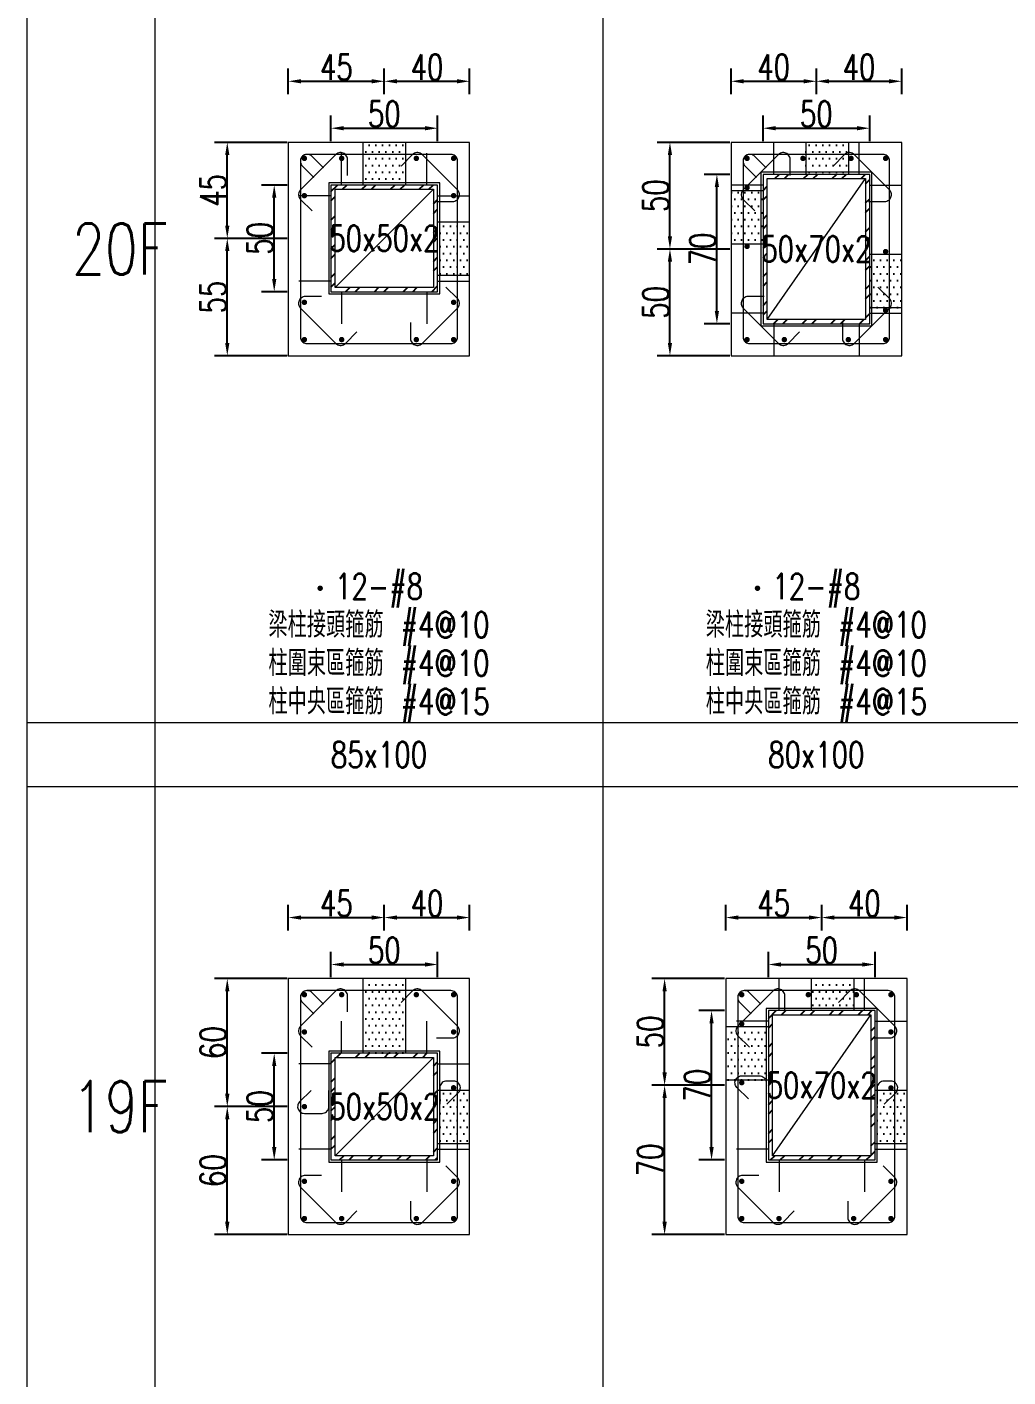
# Model space of a CAD drawing. Header units: millimetres. Extents: x 0 to 3905, y 0 to 8880.
# Drawn here: x 0 to 460, y 7763 to 8396 of the extents above; entities that cross this region are included whole.
import ezdxf
from ezdxf.enums import TextEntityAlignment as Align

# ---------------------------------------------------------------- set-up
doc = ezdxf.new("R2010")
doc.units = ezdxf.units.MM
doc.layers.get('DEFPOINTS').update_dxf_attribs({"color": 3})
for name, color, linetype in [('Hatch線', 6, 'Continuous'), ('TC-鋼粱', 132, 'Continuous'), ('主筋斷面', 2, 'Continuous'), ('文字-主筋根數', 7, 'Continuous'), ('文字-剪力筋 中央區', 7, 'Continuous'), ('文字-剪力筋-BC', 7, 'Continuous'), ('文字-剪力筋-圍束區', 7, 'Continuous'), ('文字-斷面尺寸', 7, 'Continuous'), ('文字-樓群名稱', 7, 'Continuous'), ('文字-輔助字', 7, 'Continuous'), ('柱斷面線', 4, 'Continuous'), ('標註字', 4, 'Continuous'), ('箍筋線', 1, 'Continuous'), ('網格線', 7, 'Continuous'), ('鋼柱', 11, 'Continuous')]:
    doc.layers.add(name, color=color, linetype=linetype)
doc.styles.add('note', font='txt.shx', dxfattribs={"width": 0.75, "height": 12})
doc.styles.add('txt', font='txt.shx', dxfattribs={"height": 0.2, "bigfont": 'chineset.shx'})
doc.dimstyles.new('RCAD_DIM', dxfattribs={"dimtxt": 12, "dimasz": 6, "dimexe": 6, "dimexo": 0.625, "dimtad": 1, "dimdec": 0, "dimdsep": 46, "dimtxsty": 'note', "dimcen": 2.5, "dimclrd": 256, "dimclre": 256, "dimclrt": 256, "dimadec": 0, "dimazin": 0, "dimtfac": 1, "dimtmove": 0, "dimatfit": 3, "dimfxl": 0, "dimtolj": 1, "dimarcsym": 0})

# ---------------------------------------------------------------- blocks, each defined once
blk = doc.blocks.new('*D132')
at = {"layer": 'DEFPOINTS', "color": 0}
for p in [(192.5, 7956.62), (142.5, 7950), (192.5, 7950)]:
    blk.add_point(p, dxfattribs=at)
at = {"layer": '標註字', "lineweight": -2}
for p, q in [((142.5, 7950.62), (142.5, 7962.62)), ((192.5, 7950.62), (192.5, 7962.62)), ((148.5, 7956.62), (186.5, 7956.62))]:
    blk.add_line(p, q, dxfattribs=at)
at = {"layer": '標註字'}
for points in [[(148.5, 7957.62), (148.5, 7955.62), (142.5, 7956.62)], [(186.5, 7955.62), (186.5, 7957.62), (192.5, 7956.62)]]:
    blk.add_solid(points, dxfattribs=at)
at = {"layer": '標註字', "insert": (167.5, 7963.25), "char_height": 12, "attachment_point": 5, "style": 'note'}
blk.add_mtext('\\A1;50', dxfattribs=at)
blk = doc.blocks.new('*D133')
at = {"layer": 'DEFPOINTS', "color": 0}
for p in [(115.88, 7915), (122.5, 7915), (122.5, 7865)]:
    blk.add_point(p, dxfattribs=at)
at = {"layer": '標註字', "lineweight": -2}
for p, q in [((121.88, 7915), (109.88, 7915)), ((115.88, 7871), (115.88, 7909)), ((121.88, 7865), (109.88, 7865))]:
    blk.add_line(p, q, dxfattribs=at)
at = {"layer": '標註字'}
for points in [[(116.88, 7909), (114.88, 7909), (115.88, 7915)], [(114.88, 7871), (116.88, 7871), (115.88, 7865)]]:
    blk.add_solid(points, dxfattribs=at)
at = {"layer": '標註字', "insert": (109.25, 7890), "char_height": 12, "attachment_point": 5, "rotation": 90, "style": 'note'}
blk.add_mtext('\\A1;50', dxfattribs=at)
blk = doc.blocks.new('*D134')
at = {"layer": 'DEFPOINTS', "color": 0}
for p in [(167.5, 7978.62), (122.5, 7972), (167.5, 7972)]:
    blk.add_point(p, dxfattribs=at)
at = {"layer": '標註字', "lineweight": -2}
for p, q in [((122.5, 7972.62), (122.5, 7984.62)), ((167.5, 7972.62), (167.5, 7984.62)), ((128.5, 7978.62), (161.5, 7978.62))]:
    blk.add_line(p, q, dxfattribs=at)
at = {"layer": '標註字'}
for points in [[(128.5, 7979.62), (128.5, 7977.62), (122.5, 7978.62)], [(161.5, 7977.62), (161.5, 7979.62), (167.5, 7978.62)]]:
    blk.add_solid(points, dxfattribs=at)
at = {"layer": '標註字', "insert": (145, 7985.25), "char_height": 12, "attachment_point": 5, "style": 'note'}
blk.add_mtext('\\A1;45', dxfattribs=at)
blk = doc.blocks.new('*D135')
at = {"layer": 'DEFPOINTS', "color": 0}
for p in [(207.5, 7978.62), (167.5, 7972), (207.5, 7972)]:
    blk.add_point(p, dxfattribs=at)
at = {"layer": '標註字', "lineweight": -2}
for p, q in [((167.5, 7972.62), (167.5, 7984.62)), ((207.5, 7972.62), (207.5, 7984.62)), ((173.5, 7978.62), (201.5, 7978.62))]:
    blk.add_line(p, q, dxfattribs=at)
at = {"layer": '標註字'}
for points in [[(173.5, 7979.62), (173.5, 7977.62), (167.5, 7978.62)], [(201.5, 7977.62), (201.5, 7979.62), (207.5, 7978.62)]]:
    blk.add_solid(points, dxfattribs=at)
at = {"layer": '標註字', "insert": (187.5, 7985.25), "char_height": 12, "attachment_point": 5, "style": 'note'}
blk.add_mtext('\\A1;40', dxfattribs=at)
blk = doc.blocks.new('*D136')
at = {"layer": 'DEFPOINTS', "color": 0}
for p in [(93.88, 7890), (122.5, 7890), (122.5, 7830)]:
    blk.add_point(p, dxfattribs=at)
at = {"layer": '標註字', "lineweight": -2}
for p, q in [((121.88, 7890), (87.88, 7890)), ((93.88, 7836), (93.88, 7884)), ((121.88, 7830), (87.88, 7830))]:
    blk.add_line(p, q, dxfattribs=at)
at = {"layer": '標註字'}
for points in [[(94.88, 7884), (92.88, 7884), (93.88, 7890)], [(92.88, 7836), (94.88, 7836), (93.88, 7830)]]:
    blk.add_solid(points, dxfattribs=at)
at = {"layer": '標註字', "insert": (87.25, 7860), "char_height": 12, "attachment_point": 5, "rotation": 90, "style": 'note'}
blk.add_mtext('\\A1;60', dxfattribs=at)
blk = doc.blocks.new('*D137')
at = {"layer": 'DEFPOINTS', "color": 0}
for p in [(93.88, 7950), (122.5, 7950), (122.5, 7890)]:
    blk.add_point(p, dxfattribs=at)
at = {"layer": '標註字', "lineweight": -2}
for p, q in [((121.88, 7950), (87.88, 7950)), ((93.88, 7896), (93.88, 7944)), ((121.88, 7890), (87.88, 7890))]:
    blk.add_line(p, q, dxfattribs=at)
at = {"layer": '標註字'}
for points in [[(94.88, 7944), (92.88, 7944), (93.88, 7950)], [(92.88, 7896), (94.88, 7896), (93.88, 7890)]]:
    blk.add_solid(points, dxfattribs=at)
at = {"layer": '標註字', "insert": (87.25, 7920), "char_height": 12, "attachment_point": 5, "rotation": 90, "style": 'note'}
blk.add_mtext('\\A1;60', dxfattribs=at)
blk = doc.blocks.new('Circle_Filled')
at = {"const_width": 0.5}
blk.add_lwpolyline([(-0.25, 0, 1), (0.25, 0, 1)], format="xyb", close=True, dxfattribs=at)
blk = doc.blocks.new('*D138')
at = {"layer": 'DEFPOINTS', "color": 0}
for p in [(192.5, 8348.625), (142.5, 8342), (192.5, 8342)]:
    blk.add_point(p, dxfattribs=at)
at = {"layer": '標註字', "lineweight": -2}
for p, q in [((142.5, 8342.625), (142.5, 8354.625)), ((192.5, 8342.625), (192.5, 8354.625)), ((148.5, 8348.625), (186.5, 8348.625))]:
    blk.add_line(p, q, dxfattribs=at)
at = {"layer": '標註字'}
for points in [[(148.5, 8349.625), (148.5, 8347.625), (142.5, 8348.625)], [(186.5, 8347.625), (186.5, 8349.625), (192.5, 8348.625)]]:
    blk.add_solid(points, dxfattribs=at)
at = {"layer": '標註字', "insert": (167.5, 8355.25), "char_height": 12, "attachment_point": 5, "style": 'note'}
blk.add_mtext('\\A1;50', dxfattribs=at)
blk = doc.blocks.new('*D139')
at = {"layer": 'DEFPOINTS', "color": 0}
for p in [(115.88, 8322), (122.5, 8322), (122.5, 8272)]:
    blk.add_point(p, dxfattribs=at)
at = {"layer": '標註字', "lineweight": -2}
for p, q in [((121.88, 8322), (109.88, 8322)), ((115.88, 8278), (115.88, 8316)), ((121.88, 8272), (109.88, 8272))]:
    blk.add_line(p, q, dxfattribs=at)
at = {"layer": '標註字'}
for points in [[(116.88, 8316), (114.88, 8316), (115.88, 8322)], [(114.88, 8278), (116.88, 8278), (115.88, 8272)]]:
    blk.add_solid(points, dxfattribs=at)
at = {"layer": '標註字', "insert": (109.25, 8297), "char_height": 12, "attachment_point": 5, "rotation": 90, "style": 'note'}
blk.add_mtext('\\A1;50', dxfattribs=at)
blk = doc.blocks.new('*D140')
at = {"layer": 'DEFPOINTS', "color": 0}
for p in [(167.5, 8370.62), (122.5, 8364), (167.5, 8364)]:
    blk.add_point(p, dxfattribs=at)
at = {"layer": '標註字', "lineweight": -2}
for p, q in [((122.5, 8364.62), (122.5, 8376.62)), ((167.5, 8364.62), (167.5, 8376.62)), ((128.5, 8370.62), (161.5, 8370.62))]:
    blk.add_line(p, q, dxfattribs=at)
at = {"layer": '標註字'}
for points in [[(128.5, 8371.62), (128.5, 8369.62), (122.5, 8370.62)], [(161.5, 8369.62), (161.5, 8371.62), (167.5, 8370.62)]]:
    blk.add_solid(points, dxfattribs=at)
at = {"layer": '標註字', "insert": (145, 8377.25), "char_height": 12, "attachment_point": 5, "style": 'note'}
blk.add_mtext('\\A1;45', dxfattribs=at)
blk = doc.blocks.new('*D141')
at = {"layer": 'DEFPOINTS', "color": 0}
for p in [(207.5, 8370.62), (167.5, 8364), (207.5, 8364)]:
    blk.add_point(p, dxfattribs=at)
at = {"layer": '標註字', "lineweight": -2}
for p, q in [((167.5, 8364.62), (167.5, 8376.62)), ((207.5, 8364.62), (207.5, 8376.62)), ((173.5, 8370.62), (201.5, 8370.62))]:
    blk.add_line(p, q, dxfattribs=at)
at = {"layer": '標註字'}
for points in [[(173.5, 8371.62), (173.5, 8369.62), (167.5, 8370.62)], [(201.5, 8369.62), (201.5, 8371.62), (207.5, 8370.62)]]:
    blk.add_solid(points, dxfattribs=at)
at = {"layer": '標註字', "insert": (187.5, 8377.25), "char_height": 12, "attachment_point": 5, "style": 'note'}
blk.add_mtext('\\A1;40', dxfattribs=at)
blk = doc.blocks.new('*D142')
at = {"layer": 'DEFPOINTS', "color": 0}
for p in [(93.88, 8297), (122.5, 8297), (122.5, 8242)]:
    blk.add_point(p, dxfattribs=at)
at = {"layer": '標註字', "lineweight": -2}
for p, q in [((121.88, 8297), (87.88, 8297)), ((93.88, 8248), (93.88, 8291)), ((121.88, 8242), (87.88, 8242))]:
    blk.add_line(p, q, dxfattribs=at)
at = {"layer": '標註字'}
for points in [[(94.88, 8291), (92.88, 8291), (93.88, 8297)], [(92.88, 8248), (94.88, 8248), (93.88, 8242)]]:
    blk.add_solid(points, dxfattribs=at)
at = {"layer": '標註字', "insert": (87.25, 8269.5), "char_height": 12, "attachment_point": 5, "rotation": 90, "style": 'note'}
blk.add_mtext('\\A1;55', dxfattribs=at)
blk = doc.blocks.new('*D143')
at = {"layer": 'DEFPOINTS', "color": 0}
for p in [(93.88, 8342), (122.5, 8342), (122.5, 8297)]:
    blk.add_point(p, dxfattribs=at)
at = {"layer": '標註字', "lineweight": -2}
for p, q in [((121.88, 8342), (87.88, 8342)), ((93.88, 8303), (93.88, 8336)), ((121.88, 8297), (87.88, 8297))]:
    blk.add_line(p, q, dxfattribs=at)
at = {"layer": '標註字'}
for points in [[(94.88, 8336), (92.88, 8336), (93.88, 8342)], [(92.88, 8303), (94.88, 8303), (93.88, 8297)]]:
    blk.add_solid(points, dxfattribs=at)
at = {"layer": '標註字', "insert": (87.25, 8319.5), "char_height": 12, "attachment_point": 5, "rotation": 90, "style": 'note'}
blk.add_mtext('\\A1;45', dxfattribs=at)
blk = doc.blocks.new('*D264')
at = {"layer": 'DEFPOINTS', "color": 0}
for p in [(397.5, 7956.62), (347.5, 7950), (397.5, 7950)]:
    blk.add_point(p, dxfattribs=at)
at = {"layer": '標註字', "lineweight": -2}
for p, q in [((347.5, 7950.62), (347.5, 7962.62)), ((397.5, 7950.62), (397.5, 7962.62)), ((353.5, 7956.62), (391.5, 7956.62))]:
    blk.add_line(p, q, dxfattribs=at)
at = {"layer": '標註字'}
for points in [[(353.5, 7957.62), (353.5, 7955.62), (347.5, 7956.62)], [(391.5, 7955.62), (391.5, 7957.62), (397.5, 7956.62)]]:
    blk.add_solid(points, dxfattribs=at)
at = {"layer": '標註字', "insert": (372.5, 7963.25), "char_height": 12, "attachment_point": 5, "style": 'note'}
blk.add_mtext('\\A1;50', dxfattribs=at)
blk = doc.blocks.new('*D265')
at = {"layer": 'DEFPOINTS', "color": 0}
for p in [(320.88, 7935), (327.5, 7935), (327.5, 7865)]:
    blk.add_point(p, dxfattribs=at)
at = {"layer": '標註字', "lineweight": -2}
for p, q in [((326.88, 7935), (314.88, 7935)), ((320.88, 7871), (320.88, 7929)), ((326.88, 7865), (314.88, 7865))]:
    blk.add_line(p, q, dxfattribs=at)
at = {"layer": '標註字'}
for points in [[(321.88, 7929), (319.88, 7929), (320.88, 7935)], [(319.88, 7871), (321.88, 7871), (320.88, 7865)]]:
    blk.add_solid(points, dxfattribs=at)
at = {"layer": '標註字', "insert": (314.25, 7900), "char_height": 12, "attachment_point": 5, "rotation": 90, "style": 'note'}
blk.add_mtext('\\A1;70', dxfattribs=at)
blk = doc.blocks.new('*D266')
at = {"layer": 'DEFPOINTS', "color": 0}
for p in [(372.5, 7978.62), (327.5, 7972), (372.5, 7972)]:
    blk.add_point(p, dxfattribs=at)
at = {"layer": '標註字', "lineweight": -2}
for p, q in [((327.5, 7972.62), (327.5, 7984.62)), ((372.5, 7972.62), (372.5, 7984.62)), ((333.5, 7978.62), (366.5, 7978.62))]:
    blk.add_line(p, q, dxfattribs=at)
at = {"layer": '標註字'}
for points in [[(333.5, 7979.62), (333.5, 7977.62), (327.5, 7978.62)], [(366.5, 7977.62), (366.5, 7979.62), (372.5, 7978.62)]]:
    blk.add_solid(points, dxfattribs=at)
at = {"layer": '標註字', "insert": (350, 7985.25), "char_height": 12, "attachment_point": 5, "style": 'note'}
blk.add_mtext('\\A1;45', dxfattribs=at)
blk = doc.blocks.new('*D267')
at = {"layer": 'DEFPOINTS', "color": 0}
for p in [(412.5, 7978.62), (372.5, 7972), (412.5, 7972)]:
    blk.add_point(p, dxfattribs=at)
at = {"layer": '標註字', "lineweight": -2}
for p, q in [((372.5, 7972.62), (372.5, 7984.62)), ((412.5, 7972.62), (412.5, 7984.62)), ((378.5, 7978.62), (406.5, 7978.62))]:
    blk.add_line(p, q, dxfattribs=at)
at = {"layer": '標註字'}
for points in [[(378.5, 7979.62), (378.5, 7977.62), (372.5, 7978.62)], [(406.5, 7977.62), (406.5, 7979.62), (412.5, 7978.62)]]:
    blk.add_solid(points, dxfattribs=at)
at = {"layer": '標註字', "insert": (392.5, 7985.25), "char_height": 12, "attachment_point": 5, "style": 'note'}
blk.add_mtext('\\A1;40', dxfattribs=at)
blk = doc.blocks.new('*D268')
at = {"layer": 'DEFPOINTS', "color": 0}
for p in [(298.88, 7900), (327.5, 7900), (327.5, 7830)]:
    blk.add_point(p, dxfattribs=at)
at = {"layer": '標註字', "lineweight": -2}
for p, q in [((326.88, 7900), (292.88, 7900)), ((298.88, 7836), (298.88, 7894)), ((326.88, 7830), (292.88, 7830))]:
    blk.add_line(p, q, dxfattribs=at)
at = {"layer": '標註字'}
for points in [[(299.88, 7894), (297.88, 7894), (298.88, 7900)], [(297.88, 7836), (299.88, 7836), (298.88, 7830)]]:
    blk.add_solid(points, dxfattribs=at)
at = {"layer": '標註字', "insert": (292.25, 7865), "char_height": 12, "attachment_point": 5, "rotation": 90, "style": 'note'}
blk.add_mtext('\\A1;70', dxfattribs=at)
blk = doc.blocks.new('*D269')
at = {"layer": 'DEFPOINTS', "color": 0}
for p in [(298.88, 7950), (327.5, 7950), (327.5, 7900)]:
    blk.add_point(p, dxfattribs=at)
at = {"layer": '標註字', "lineweight": -2}
for p, q in [((326.88, 7950), (292.88, 7950)), ((298.88, 7906), (298.88, 7944)), ((326.88, 7900), (292.88, 7900))]:
    blk.add_line(p, q, dxfattribs=at)
at = {"layer": '標註字'}
for points in [[(299.88, 7944), (297.88, 7944), (298.88, 7950)], [(297.88, 7906), (299.88, 7906), (298.88, 7900)]]:
    blk.add_solid(points, dxfattribs=at)
at = {"layer": '標註字', "insert": (292.25, 7925), "char_height": 12, "attachment_point": 5, "rotation": 90, "style": 'note'}
blk.add_mtext('\\A1;50', dxfattribs=at)
blk = doc.blocks.new('*D270')
at = {"layer": 'DEFPOINTS', "color": 0}
for p in [(395, 8348.62), (345, 8342), (395, 8342)]:
    blk.add_point(p, dxfattribs=at)
at = {"layer": '標註字', "lineweight": -2}
for p, q in [((345, 8342.62), (345, 8354.62)), ((395, 8342.62), (395, 8354.62)), ((351, 8348.62), (389, 8348.62))]:
    blk.add_line(p, q, dxfattribs=at)
at = {"layer": '標註字'}
for points in [[(351, 8349.62), (351, 8347.62), (345, 8348.62)], [(389, 8347.62), (389, 8349.62), (395, 8348.62)]]:
    blk.add_solid(points, dxfattribs=at)
at = {"layer": '標註字', "insert": (370, 8355.25), "char_height": 12, "attachment_point": 5, "style": 'note'}
blk.add_mtext('\\A1;50', dxfattribs=at)
blk = doc.blocks.new('*D271')
at = {"layer": 'DEFPOINTS', "color": 0}
for p in [(323.38, 8327), (330, 8327), (330, 8257)]:
    blk.add_point(p, dxfattribs=at)
at = {"layer": '標註字', "lineweight": -2}
for p, q in [((329.38, 8327), (317.38, 8327)), ((323.38, 8263), (323.38, 8321)), ((329.38, 8257), (317.38, 8257))]:
    blk.add_line(p, q, dxfattribs=at)
at = {"layer": '標註字'}
for points in [[(324.38, 8321), (322.38, 8321), (323.38, 8327)], [(322.38, 8263), (324.38, 8263), (323.38, 8257)]]:
    blk.add_solid(points, dxfattribs=at)
at = {"layer": '標註字', "insert": (316.75, 8292), "char_height": 12, "attachment_point": 5, "rotation": 90, "style": 'note'}
blk.add_mtext('\\A1;70', dxfattribs=at)
blk = doc.blocks.new('*D272')
at = {"layer": 'DEFPOINTS', "color": 0}
for p in [(370, 8370.62), (330, 8364), (370, 8364)]:
    blk.add_point(p, dxfattribs=at)
at = {"layer": '標註字', "lineweight": -2}
for p, q in [((330, 8364.62), (330, 8376.62)), ((370, 8364.62), (370, 8376.62)), ((336, 8370.62), (364, 8370.62))]:
    blk.add_line(p, q, dxfattribs=at)
at = {"layer": '標註字'}
for points in [[(336, 8371.62), (336, 8369.62), (330, 8370.62)], [(364, 8369.62), (364, 8371.62), (370, 8370.62)]]:
    blk.add_solid(points, dxfattribs=at)
at = {"layer": '標註字', "insert": (350, 8377.25), "char_height": 12, "attachment_point": 5, "style": 'note'}
blk.add_mtext('\\A1;40', dxfattribs=at)
blk = doc.blocks.new('*D273')
at = {"layer": 'DEFPOINTS', "color": 0}
for p in [(410, 8370.62), (370, 8364), (410, 8364)]:
    blk.add_point(p, dxfattribs=at)
at = {"layer": '標註字', "lineweight": -2}
for p, q in [((370, 8364.62), (370, 8376.62)), ((410, 8364.62), (410, 8376.62)), ((376, 8370.62), (404, 8370.62))]:
    blk.add_line(p, q, dxfattribs=at)
at = {"layer": '標註字'}
for points in [[(376, 8371.62), (376, 8369.62), (370, 8370.62)], [(404, 8369.62), (404, 8371.62), (410, 8370.62)]]:
    blk.add_solid(points, dxfattribs=at)
at = {"layer": '標註字', "insert": (390, 8377.25), "char_height": 12, "attachment_point": 5, "style": 'note'}
blk.add_mtext('\\A1;40', dxfattribs=at)
blk = doc.blocks.new('*D274')
at = {"layer": 'DEFPOINTS', "color": 0}
for p in [(301.38, 8292), (330, 8292), (330, 8242)]:
    blk.add_point(p, dxfattribs=at)
at = {"layer": '標註字', "lineweight": -2}
for p, q in [((329.38, 8292), (295.38, 8292)), ((301.38, 8248), (301.38, 8286)), ((329.38, 8242), (295.38, 8242))]:
    blk.add_line(p, q, dxfattribs=at)
at = {"layer": '標註字'}
for points in [[(302.38, 8286), (300.38, 8286), (301.38, 8292)], [(300.38, 8248), (302.38, 8248), (301.38, 8242)]]:
    blk.add_solid(points, dxfattribs=at)
at = {"layer": '標註字', "insert": (294.75, 8267), "char_height": 12, "attachment_point": 5, "rotation": 90, "style": 'note'}
blk.add_mtext('\\A1;50', dxfattribs=at)
blk = doc.blocks.new('*D275')
at = {"layer": 'DEFPOINTS', "color": 0}
for p in [(301.38, 8342), (330, 8342), (330, 8292)]:
    blk.add_point(p, dxfattribs=at)
at = {"layer": '標註字', "lineweight": -2}
for p, q in [((329.38, 8342), (295.38, 8342)), ((301.38, 8298), (301.38, 8336)), ((329.38, 8292), (295.38, 8292))]:
    blk.add_line(p, q, dxfattribs=at)
at = {"layer": '標註字'}
for points in [[(302.38, 8336), (300.38, 8336), (301.38, 8342)], [(300.38, 8298), (302.38, 8298), (301.38, 8292)]]:
    blk.add_solid(points, dxfattribs=at)
at = {"layer": '標註字', "insert": (294.75, 8317), "char_height": 12, "attachment_point": 5, "rotation": 90, "style": 'note'}
blk.add_mtext('\\A1;50', dxfattribs=at)

msp = doc.modelspace()

# ---------------------------------------------------------------- hatches: boundary and pattern name
at = {"layer": 'Hatch線'}
h = msp.add_hatch(dxfattribs=at)
h.set_pattern_fill('ANSI32', color=256, style=0)
h.paths.add_polyline_path([(142.5, 8272), (192.5, 8272), (192.5, 8322), (142.5, 8322)], flags=17)
h.paths.add_polyline_path([(144.5, 8274), (144.5, 8320), (190.5, 8320), (190.5, 8274)])
h = msp.add_hatch(dxfattribs=at)
h.set_pattern_fill('ANSI32', color=256, style=0)
h.paths.add_polyline_path([(345, 8257), (395, 8257), (395, 8327), (345, 8327)], flags=17)
h.paths.add_polyline_path([(347, 8259), (347, 8325), (393, 8325), (393, 8259)])
h = msp.add_hatch(dxfattribs=at)
h.set_pattern_fill('ANSI32', color=256, style=0)
h.paths.add_polyline_path([(347.5, 7865), (397.5, 7865), (397.5, 7935), (347.5, 7935)], flags=17)
h.paths.add_polyline_path([(349.5, 7867), (349.5, 7933), (395.5, 7933), (395.5, 7867)])
h = msp.add_hatch(dxfattribs=at)
h.set_pattern_fill('ANSI32', color=256, style=0)
h.paths.add_polyline_path([(142.5, 7865), (192.5, 7865), (192.5, 7915), (142.5, 7915)], flags=17)
h.paths.add_polyline_path([(144.5, 7867), (144.5, 7913), (190.5, 7913), (190.5, 7867)])
at = {"layer": 'TC-鋼粱'}
h = msp.add_hatch(dxfattribs=at)
h.set_pattern_fill('DOTS', color=256, scale=2, style=0)
h.paths.add_polyline_path([(177.5, 8342), (157.5, 8342), (157.5, 8322), (177.5, 8322)], flags=17)
h = msp.add_hatch(dxfattribs=at)
h.set_pattern_fill('DOTS', color=256, scale=2, style=0)
h.paths.add_polyline_path([(385, 8342), (365, 8342), (365, 8327), (385, 8327)], flags=17)
h = msp.add_hatch(dxfattribs=at)
h.set_pattern_fill('DOTS', color=256, scale=2, style=0)
h.paths.add_polyline_path([(330, 8319.5), (330, 8294.5), (345, 8294.5), (345, 8319.5)], flags=17)
h = msp.add_hatch(dxfattribs=at)
h.set_pattern_fill('DOTS', color=256, scale=2, style=0)
h.paths.add_polyline_path([(207.5, 8279.56), (207.5, 8304.56), (192.5, 8304.56), (192.5, 8279.56)], flags=17)
h = msp.add_hatch(dxfattribs=at)
h.set_pattern_fill('DOTS', color=256, scale=2, style=0)
h.paths.add_polyline_path([(410, 8264.5), (410, 8289.5), (395, 8289.5), (395, 8264.5)], flags=17)
h = msp.add_hatch(dxfattribs=at)
h.set_pattern_fill('DOTS', color=256, scale=2, style=0)
h.paths.add_polyline_path([(177.5, 7950), (157.5, 7950), (157.5, 7915), (177.5, 7915)], flags=17)
h = msp.add_hatch(dxfattribs=at)
h.set_pattern_fill('DOTS', color=256, scale=2, style=0)
h.paths.add_polyline_path([(387.5, 7950), (367.5, 7950), (367.5, 7935), (387.5, 7935)], flags=17)
h = msp.add_hatch(dxfattribs=at)
h.set_pattern_fill('DOTS', color=256, scale=2, style=0)
h.paths.add_polyline_path([(327.5, 7927.5), (327.5, 7902.5), (347.5, 7902.5), (347.5, 7927.5)], flags=17)
h = msp.add_hatch(dxfattribs=at)
h.set_pattern_fill('DOTS', color=256, scale=2, style=0)
h.paths.add_polyline_path([(207.5, 7872.56), (207.5, 7897.56), (192.5, 7897.56), (192.5, 7872.56)], flags=17)
h = msp.add_hatch(dxfattribs=at)
h.set_pattern_fill('DOTS', color=256, scale=2, style=0)
h.paths.add_polyline_path([(412.5, 7872.5), (412.5, 7897.5), (397.5, 7897.5), (397.5, 7872.5)], flags=17)

# ---------------------------------------------------------------- linework, layer by layer
at = {"layer": 'DEFPOINTS', "lineweight": 5}
for points in [[(350, 8327), (350, 8342)], [(390, 8327), (390, 8342)], [(147.5, 8322), (147.5, 8337)], [(187.5, 8322), (187.5, 8337)], [(345, 8256), (396, 8256), (396, 8328), (344, 8328), (344, 8256), (345, 8256)], [(142.5, 8271), (193.5, 8271), (193.5, 8323), (141.5, 8323), (141.5, 8271), (142.5, 8271)], [(345, 8322), (330, 8322)], [(347, 8259), (393, 8325)], [(395, 8322), (410, 8322)], [(142.5, 8317), (127.5, 8317)], [(144.5, 8274), (190.5, 8320)], [(192.5, 8317), (207.5, 8317)], [(142.5, 8277), (127.5, 8277)], [(192.5, 8277), (207.5, 8277)], [(147.5, 8272), (147.5, 8257)], [(187.5, 8272), (187.5, 8257)], [(345, 8262), (330, 8262)], [(395, 8262), (410, 8262)], [(350, 8257), (350, 8242)], [(390, 8257), (390, 8242)], [(352.5, 7935), (352.5, 7950)], [(392.5, 7935), (392.5, 7950)], [(347.5, 7864), (398.5, 7864), (398.5, 7936), (346.5, 7936), (346.5, 7864), (347.5, 7864)], [(147.5, 7915), (147.5, 7930)], [(187.5, 7915), (187.5, 7930)], [(347.5, 7930), (332.5, 7930)], [(349.5, 7867), (395.5, 7933)], [(397.5, 7930), (412.5, 7930)], [(142.5, 7910), (127.5, 7910)], [(142.5, 7864), (193.5, 7864), (193.5, 7916), (141.5, 7916), (141.5, 7864), (142.5, 7864)], [(144.5, 7867), (190.5, 7913)], [(192.5, 7910), (207.5, 7910)], [(142.5, 7870), (127.5, 7870)], [(192.5, 7870), (207.5, 7870)], [(347.5, 7870), (332.5, 7870)], [(397.5, 7870), (412.5, 7870)], [(147.5, 7865), (147.5, 7850)], [(187.5, 7865), (187.5, 7850)], [(352.5, 7865), (352.5, 7850)], [(392.5, 7865), (392.5, 7850)]]:
    msp.add_lwpolyline(points, dxfattribs=at)
at = {"layer": 'TC-鋼粱', "lineweight": 5}
for points in [[(157.5, 8342), (157.5, 8322)], [(177.5, 8342), (177.5, 8322)], [(365, 8342), (365, 8327)], [(385, 8342), (385, 8327)], [(330, 8319.5), (345, 8319.5)], [(207.5, 8304.56), (192.5, 8304.56)], [(330, 8294.5), (345, 8294.5)], [(410, 8289.5), (395, 8289.5)], [(207.5, 8279.56), (192.5, 8279.56)], [(410, 8264.5), (395, 8264.5)], [(157.5, 7950), (157.5, 7915)], [(177.5, 7950), (177.5, 7915)], [(367.5, 7950), (367.5, 7935)], [(387.5, 7950), (387.5, 7935)], [(327.5, 7927.5), (347.5, 7927.5)], [(207.5, 7897.56), (192.5, 7897.56)], [(327.5, 7902.5), (347.5, 7902.5)], [(412.5, 7897.5), (397.5, 7897.5)], [(207.5, 7872.56), (192.5, 7872.56)], [(412.5, 7872.5), (397.5, 7872.5)]]:
    msp.add_lwpolyline(points, dxfattribs=at)
at = {"layer": '柱斷面線', "lineweight": 5}
for points in [[(122.5, 8242), (207.5, 8242), (207.5, 8342), (122.5, 8342), (122.5, 8242)], [(330, 8242), (410, 8242), (410, 8342), (330, 8342), (330, 8242)], [(122.5, 7830), (207.5, 7830), (207.5, 7950), (122.5, 7950), (122.5, 7830)], [(327.5, 7830), (412.5, 7830), (412.5, 7950), (327.5, 7950), (327.5, 7830)]]:
    msp.add_lwpolyline(points, dxfattribs=at)
at = {"layer": '箍筋線', "lineweight": 5}
for points in [[(150.23, 8326.39), (150.23, 8334.01), (150.18, 8334.54), (150.05, 8335.06), (149.83, 8335.55), (149.53, 8335.99), (149.17, 8336.38), (148.74, 8336.7), (148.27, 8336.94), (147.76, 8337.11), (147.23, 8337.18), (146.7, 8337.17), (146.17, 8337.06), (145.67, 8336.87), (145.21, 8336.6), (144.81, 8336.26), (128.24, 8319.69), (127.89, 8319.27), (127.61, 8318.79), (127.42, 8318.27), (127.33, 8317.73), (127.33, 8317.17), (127.42, 8316.63), (127.61, 8316.11), (127.89, 8315.63), (128.24, 8315.2), (133.63, 8309.82)], [(138.94, 8330.05), (133.56, 8335.44), (133.15, 8335.78), (132.69, 8336.05), (132.19, 8336.24), (131.67, 8336.35), (131.13, 8336.36), (130.6, 8336.29), (130.09, 8336.12), (129.62, 8335.88), (129.19, 8335.56), (128.83, 8335.17), (128.53, 8334.73), (128.31, 8334.24), (128.18, 8333.72), (128.13, 8333.19), (128.13, 8250.81), (128.18, 8250.26), (128.33, 8249.72), (128.56, 8249.22), (128.88, 8248.77), (129.27, 8248.38), (129.72, 8248.06), (130.22, 8247.83), (130.76, 8247.68), (131.31, 8247.63), (198.69, 8247.63), (199.24, 8247.68), (199.78, 8247.83), (200.28, 8248.06), (200.73, 8248.38), (201.12, 8248.77), (201.44, 8249.22), (201.67, 8249.72), (201.82, 8250.26), (201.87, 8250.81), (201.87, 8333.19), (201.82, 8333.74), (201.67, 8334.28), (201.44, 8334.78), (201.12, 8335.23), (200.73, 8335.62), (200.28, 8335.94), (199.78, 8336.17), (199.24, 8336.32), (198.69, 8336.37), (131.31, 8336.37), (130.78, 8336.32), (130.26, 8336.19), (129.77, 8335.97), (129.33, 8335.67), (128.94, 8335.31), (128.62, 8334.88), (128.38, 8334.41), (128.21, 8333.9), (128.14, 8333.37), (128.15, 8332.83), (128.26, 8332.31), (128.45, 8331.81), (128.72, 8331.35), (129.06, 8330.94), (134.45, 8325.56)], [(191.89, 8314.27), (199.51, 8314.27), (200.04, 8314.32), (200.56, 8314.45), (201.05, 8314.67), (201.49, 8314.97), (201.88, 8315.33), (202.2, 8315.76), (202.44, 8316.23), (202.61, 8316.74), (202.68, 8317.27), (202.67, 8317.8), (202.56, 8318.33), (202.37, 8318.83), (202.1, 8319.29), (201.76, 8319.69), (185.19, 8336.26), (184.77, 8336.61), (184.29, 8336.89), (183.77, 8337.08), (183.23, 8337.17), (182.67, 8337.17), (182.13, 8337.08), (181.61, 8336.89), (181.13, 8336.61), (180.7, 8336.26), (175.32, 8330.87)], [(357.73, 8326.39), (357.73, 8334.01), (357.68, 8334.54), (357.55, 8335.06), (357.33, 8335.55), (357.03, 8335.99), (356.67, 8336.38), (356.24, 8336.7), (355.77, 8336.94), (355.26, 8337.11), (354.73, 8337.18), (354.2, 8337.17), (353.67, 8337.06), (353.17, 8336.87), (352.71, 8336.6), (352.31, 8336.26), (335.74, 8319.69), (335.39, 8319.27), (335.11, 8318.79), (334.92, 8318.27), (334.83, 8317.73), (334.83, 8317.17), (334.92, 8316.63), (335.11, 8316.11), (335.39, 8315.63), (335.74, 8315.2), (341.13, 8309.82)], [(346.44, 8330.05), (341.06, 8335.44), (340.65, 8335.78), (340.19, 8336.05), (339.69, 8336.24), (339.17, 8336.35), (338.63, 8336.36), (338.1, 8336.29), (337.59, 8336.12), (337.12, 8335.88), (336.69, 8335.56), (336.33, 8335.17), (336.03, 8334.73), (335.81, 8334.24), (335.68, 8333.72), (335.63, 8333.19), (335.63, 8250.81), (335.68, 8250.26), (335.83, 8249.72), (336.06, 8249.22), (336.38, 8248.77), (336.77, 8248.38), (337.22, 8248.06), (337.72, 8247.83), (338.26, 8247.68), (338.81, 8247.63), (401.19, 8247.63), (401.74, 8247.68), (402.28, 8247.83), (402.78, 8248.06), (403.23, 8248.38), (403.62, 8248.77), (403.94, 8249.22), (404.17, 8249.72), (404.32, 8250.26), (404.37, 8250.81), (404.37, 8333.19), (404.32, 8333.74), (404.17, 8334.28), (403.94, 8334.78), (403.62, 8335.23), (403.23, 8335.62), (402.78, 8335.94), (402.28, 8336.17), (401.74, 8336.32), (401.19, 8336.37), (338.81, 8336.37), (338.28, 8336.32), (337.76, 8336.19), (337.27, 8335.97), (336.83, 8335.67), (336.44, 8335.31), (336.12, 8334.88), (335.88, 8334.41), (335.71, 8333.9), (335.64, 8333.37), (335.65, 8332.83), (335.76, 8332.31), (335.95, 8331.81), (336.22, 8331.35), (336.56, 8330.94), (341.95, 8325.56)], [(394.39, 8314.27), (402.01, 8314.27), (402.54, 8314.32), (403.06, 8314.45), (403.55, 8314.67), (403.99, 8314.97), (404.38, 8315.33), (404.7, 8315.76), (404.94, 8316.23), (405.11, 8316.74), (405.18, 8317.27), (405.17, 8317.8), (405.06, 8318.33), (404.87, 8318.83), (404.6, 8319.29), (404.26, 8319.69), (387.69, 8336.26), (387.27, 8336.61), (386.79, 8336.89), (386.27, 8337.08), (385.73, 8337.17), (385.17, 8337.17), (384.63, 8337.08), (384.11, 8336.89), (383.63, 8336.61), (383.2, 8336.26), (377.82, 8330.87)], [(179.77, 8257.61), (179.77, 8249.99), (179.82, 8249.46), (179.95, 8248.94), (180.17, 8248.45), (180.47, 8248.01), (180.83, 8247.62), (181.26, 8247.3), (181.73, 8247.06), (182.24, 8246.89), (182.77, 8246.82), (183.3, 8246.83), (183.83, 8246.94), (184.33, 8247.13), (184.79, 8247.4), (185.19, 8247.74), (201.76, 8264.31), (202.11, 8264.73), (202.39, 8265.21), (202.58, 8265.73), (202.67, 8266.27), (202.67, 8266.83), (202.58, 8267.37), (202.39, 8267.89), (202.11, 8268.37), (201.76, 8268.8), (196.37, 8274.18)], [(382.27, 8257.61), (382.27, 8249.99), (382.32, 8249.46), (382.45, 8248.94), (382.67, 8248.45), (382.97, 8248.01), (383.33, 8247.62), (383.76, 8247.3), (384.23, 8247.06), (384.74, 8246.89), (385.27, 8246.82), (385.8, 8246.83), (386.33, 8246.94), (386.83, 8247.13), (387.29, 8247.4), (387.69, 8247.74), (404.26, 8264.31), (404.61, 8264.73), (404.89, 8265.21), (405.08, 8265.73), (405.17, 8266.27), (405.17, 8266.83), (405.08, 8267.37), (404.89, 8267.89), (404.61, 8268.37), (404.26, 8268.8), (398.87, 8274.18)], [(138.11, 8269.73), (130.49, 8269.73), (129.96, 8269.68), (129.44, 8269.55), (128.95, 8269.33), (128.51, 8269.03), (128.12, 8268.67), (127.8, 8268.24), (127.56, 8267.77), (127.39, 8267.26), (127.32, 8266.73), (127.33, 8266.2), (127.44, 8265.67), (127.63, 8265.17), (127.9, 8264.71), (128.24, 8264.31), (144.81, 8247.74), (145.23, 8247.39), (145.71, 8247.11), (146.23, 8246.92), (146.77, 8246.83), (147.33, 8246.83), (147.87, 8246.92), (148.39, 8247.11), (148.87, 8247.39), (149.3, 8247.74), (154.68, 8253.13)], [(345.61, 8269.73), (337.99, 8269.73), (337.46, 8269.68), (336.94, 8269.55), (336.45, 8269.33), (336.01, 8269.03), (335.62, 8268.67), (335.3, 8268.24), (335.06, 8267.77), (334.89, 8267.26), (334.82, 8266.73), (334.83, 8266.2), (334.94, 8265.67), (335.13, 8265.17), (335.4, 8264.71), (335.74, 8264.31), (352.31, 8247.74), (352.73, 8247.39), (353.21, 8247.11), (353.73, 8246.92), (354.27, 8246.83), (354.83, 8246.83), (355.37, 8246.92), (355.89, 8247.11), (356.37, 8247.39), (356.8, 8247.74), (362.18, 8253.13)], [(150.23, 7934.39), (150.23, 7942.01), (150.18, 7942.54), (150.05, 7943.06), (149.83, 7943.55), (149.53, 7943.99), (149.17, 7944.38), (148.74, 7944.7), (148.27, 7944.94), (147.76, 7945.11), (147.23, 7945.18), (146.7, 7945.17), (146.17, 7945.06), (145.67, 7944.87), (145.21, 7944.6), (144.81, 7944.26), (128.24, 7927.69), (127.89, 7927.27), (127.61, 7926.79), (127.42, 7926.27), (127.33, 7925.73), (127.33, 7925.17), (127.42, 7924.63), (127.61, 7924.11), (127.89, 7923.63), (128.24, 7923.2), (133.63, 7917.82)], [(138.94, 7938.05), (133.56, 7943.44), (133.15, 7943.78), (132.69, 7944.05), (132.19, 7944.24), (131.67, 7944.35), (131.13, 7944.36), (130.6, 7944.29), (130.09, 7944.12), (129.62, 7943.88), (129.19, 7943.56), (128.83, 7943.17), (128.53, 7942.73), (128.31, 7942.24), (128.18, 7941.72), (128.13, 7941.19), (128.13, 7838.81), (128.18, 7838.26), (128.33, 7837.72), (128.56, 7837.22), (128.88, 7836.77), (129.27, 7836.38), (129.72, 7836.06), (130.22, 7835.83), (130.76, 7835.68), (131.31, 7835.63), (198.69, 7835.63), (199.24, 7835.68), (199.78, 7835.83), (200.28, 7836.06), (200.73, 7836.38), (201.12, 7836.77), (201.44, 7837.22), (201.67, 7837.72), (201.82, 7838.26), (201.87, 7838.81), (201.87, 7941.19), (201.82, 7941.74), (201.67, 7942.28), (201.44, 7942.78), (201.12, 7943.23), (200.73, 7943.62), (200.28, 7943.94), (199.78, 7944.17), (199.24, 7944.32), (198.69, 7944.37), (131.31, 7944.37), (130.78, 7944.32), (130.26, 7944.19), (129.77, 7943.97), (129.33, 7943.67), (128.94, 7943.31), (128.62, 7942.88), (128.38, 7942.41), (128.21, 7941.9), (128.14, 7941.37), (128.15, 7940.83), (128.26, 7940.31), (128.45, 7939.81), (128.72, 7939.35), (129.06, 7938.94), (134.45, 7933.56)], [(191.89, 7922.27), (199.51, 7922.27), (200.04, 7922.32), (200.56, 7922.45), (201.05, 7922.67), (201.49, 7922.97), (201.88, 7923.33), (202.2, 7923.76), (202.44, 7924.23), (202.61, 7924.74), (202.68, 7925.27), (202.67, 7925.8), (202.56, 7926.33), (202.37, 7926.83), (202.1, 7927.29), (201.76, 7927.69), (185.19, 7944.26), (184.77, 7944.61), (184.29, 7944.89), (183.77, 7945.08), (183.23, 7945.17), (182.67, 7945.17), (182.13, 7945.08), (181.61, 7944.89), (181.13, 7944.61), (180.7, 7944.26), (175.32, 7938.87)], [(355.23, 7934.39), (355.23, 7942.01), (355.18, 7942.54), (355.05, 7943.06), (354.83, 7943.55), (354.53, 7943.99), (354.17, 7944.38), (353.74, 7944.7), (353.27, 7944.94), (352.76, 7945.11), (352.23, 7945.18), (351.7, 7945.17), (351.17, 7945.06), (350.67, 7944.87), (350.21, 7944.6), (349.81, 7944.26), (333.24, 7927.69), (332.89, 7927.27), (332.61, 7926.79), (332.42, 7926.27), (332.33, 7925.73), (332.33, 7925.17), (332.42, 7924.63), (332.61, 7924.11), (332.89, 7923.63), (333.24, 7923.2), (338.63, 7917.82)], [(343.94, 7938.05), (338.56, 7943.44), (338.15, 7943.78), (337.69, 7944.05), (337.19, 7944.24), (336.67, 7944.35), (336.13, 7944.36), (335.6, 7944.29), (335.09, 7944.12), (334.62, 7943.88), (334.19, 7943.56), (333.83, 7943.17), (333.53, 7942.73), (333.31, 7942.24), (333.18, 7941.72), (333.13, 7941.19), (333.13, 7838.81), (333.18, 7838.26), (333.33, 7837.72), (333.56, 7837.22), (333.88, 7836.77), (334.27, 7836.38), (334.72, 7836.06), (335.22, 7835.83), (335.76, 7835.68), (336.31, 7835.63), (403.69, 7835.63), (404.24, 7835.68), (404.78, 7835.83), (405.28, 7836.06), (405.73, 7836.38), (406.12, 7836.77), (406.44, 7837.22), (406.67, 7837.72), (406.82, 7838.26), (406.87, 7838.81), (406.87, 7941.19), (406.82, 7941.74), (406.67, 7942.28), (406.44, 7942.78), (406.12, 7943.23), (405.73, 7943.62), (405.28, 7943.94), (404.78, 7944.17), (404.24, 7944.32), (403.69, 7944.37), (336.31, 7944.37), (335.78, 7944.32), (335.26, 7944.19), (334.77, 7943.97), (334.33, 7943.67), (333.94, 7943.31), (333.62, 7942.88), (333.38, 7942.41), (333.21, 7941.9), (333.14, 7941.37), (333.15, 7940.83), (333.26, 7940.31), (333.45, 7939.81), (333.72, 7939.35), (334.06, 7938.94), (339.45, 7933.56)], [(396.89, 7922.27), (404.51, 7922.27), (405.04, 7922.32), (405.56, 7922.45), (406.05, 7922.67), (406.49, 7922.97), (406.88, 7923.33), (407.2, 7923.76), (407.44, 7924.23), (407.61, 7924.74), (407.68, 7925.27), (407.67, 7925.8), (407.56, 7926.33), (407.37, 7926.83), (407.1, 7927.29), (406.76, 7927.69), (390.19, 7944.26), (389.77, 7944.61), (389.29, 7944.89), (388.77, 7945.08), (388.23, 7945.17), (387.67, 7945.17), (387.13, 7945.08), (386.61, 7944.89), (386.13, 7944.61), (385.7, 7944.26), (380.32, 7938.87)], [(338.18, 7893.6), (332.79, 7898.99), (332.45, 7899.39), (332.18, 7899.85), (331.99, 7900.35), (331.88, 7900.88), (331.87, 7901.41), (331.94, 7901.94), (332.11, 7902.45), (332.35, 7902.92), (332.67, 7903.35), (333.06, 7903.71), (333.5, 7904.01), (333.99, 7904.23), (334.51, 7904.36), (335.04, 7904.41), (343.33, 7904.41), (343.88, 7904.36), (344.41, 7904.21), (344.91, 7903.98), (345.37, 7903.66), (345.76, 7903.27), (346.07, 7902.82), (346.31, 7902.32), (346.45, 7901.78), (346.5, 7901.23), (346.5, 7893.61)], [(133.18, 7897.63), (127.79, 7892.25), (127.45, 7891.84), (127.18, 7891.38), (126.99, 7890.88), (126.88, 7890.36), (126.87, 7889.82), (126.94, 7889.29), (127.11, 7888.78), (127.35, 7888.31), (127.67, 7887.88), (128.06, 7887.52), (128.5, 7887.22), (128.99, 7887), (129.51, 7886.87), (130.04, 7886.83), (138.33, 7886.83), (138.88, 7886.87), (139.41, 7887.02), (139.91, 7887.25), (140.37, 7887.57), (140.76, 7887.96), (141.07, 7888.41), (141.31, 7888.91), (141.45, 7889.45), (141.5, 7890), (141.5, 7897.62)], [(196.82, 7891.2), (202.21, 7896.59), (202.55, 7897), (202.82, 7897.46), (203.01, 7897.95), (203.12, 7898.48), (203.13, 7899.01), (203.06, 7899.54), (202.89, 7900.05), (202.65, 7900.52), (202.33, 7900.95), (201.94, 7901.32), (201.5, 7901.61), (201.01, 7901.83), (200.49, 7901.96), (199.96, 7902.01), (196.67, 7902.01), (196.12, 7901.96), (195.59, 7901.82), (195.09, 7901.58), (194.63, 7901.27), (194.24, 7900.87), (193.93, 7900.42), (193.69, 7899.92), (193.55, 7899.38), (193.5, 7898.83), (193.5, 7891.21)], [(401.82, 7891.14), (407.21, 7896.52), (407.55, 7896.93), (407.82, 7897.39), (408.01, 7897.89), (408.12, 7898.41), (408.13, 7898.95), (408.06, 7899.48), (407.89, 7899.98), (407.65, 7900.46), (407.33, 7900.89), (406.94, 7901.25), (406.5, 7901.55), (406.01, 7901.77), (405.49, 7901.9), (404.96, 7901.94), (401.67, 7901.94), (401.12, 7901.9), (400.59, 7901.75), (400.09, 7901.52), (399.63, 7901.2), (399.24, 7900.81), (398.93, 7900.36), (398.69, 7899.86), (398.55, 7899.32), (398.5, 7898.77), (398.5, 7891.15)], [(179.77, 7845.61), (179.77, 7837.99), (179.82, 7837.46), (179.95, 7836.94), (180.17, 7836.45), (180.47, 7836.01), (180.83, 7835.62), (181.26, 7835.3), (181.73, 7835.06), (182.24, 7834.89), (182.77, 7834.82), (183.3, 7834.83), (183.83, 7834.94), (184.33, 7835.13), (184.79, 7835.4), (185.19, 7835.74), (201.76, 7852.31), (202.11, 7852.73), (202.39, 7853.21), (202.58, 7853.73), (202.67, 7854.27), (202.67, 7854.83), (202.58, 7855.37), (202.39, 7855.89), (202.11, 7856.37), (201.76, 7856.8), (196.37, 7862.18)], [(384.77, 7845.61), (384.77, 7837.99), (384.82, 7837.46), (384.95, 7836.94), (385.17, 7836.45), (385.47, 7836.01), (385.83, 7835.62), (386.26, 7835.3), (386.73, 7835.06), (387.24, 7834.89), (387.77, 7834.82), (388.3, 7834.83), (388.83, 7834.94), (389.33, 7835.13), (389.79, 7835.4), (390.19, 7835.74), (406.76, 7852.31), (407.11, 7852.73), (407.39, 7853.21), (407.58, 7853.73), (407.67, 7854.27), (407.67, 7854.83), (407.58, 7855.37), (407.39, 7855.89), (407.11, 7856.37), (406.76, 7856.8), (401.37, 7862.18)], [(138.11, 7857.73), (130.49, 7857.73), (129.96, 7857.68), (129.44, 7857.55), (128.95, 7857.33), (128.51, 7857.03), (128.12, 7856.67), (127.8, 7856.24), (127.56, 7855.77), (127.39, 7855.26), (127.32, 7854.73), (127.33, 7854.2), (127.44, 7853.67), (127.63, 7853.17), (127.9, 7852.71), (128.24, 7852.31), (144.81, 7835.74), (145.23, 7835.39), (145.71, 7835.11), (146.23, 7834.92), (146.77, 7834.83), (147.33, 7834.83), (147.87, 7834.92), (148.39, 7835.11), (148.87, 7835.39), (149.3, 7835.74), (154.68, 7841.13)], [(343.11, 7857.73), (335.49, 7857.73), (334.96, 7857.68), (334.44, 7857.55), (333.95, 7857.33), (333.51, 7857.03), (333.12, 7856.67), (332.8, 7856.24), (332.56, 7855.77), (332.39, 7855.26), (332.32, 7854.73), (332.33, 7854.2), (332.44, 7853.67), (332.63, 7853.17), (332.9, 7852.71), (333.24, 7852.31), (349.81, 7835.74), (350.23, 7835.39), (350.71, 7835.11), (351.23, 7834.92), (351.77, 7834.83), (352.33, 7834.83), (352.87, 7834.92), (353.39, 7835.11), (353.87, 7835.39), (354.3, 7835.74), (359.68, 7841.13)]]:
    msp.add_lwpolyline(points, dxfattribs=at)
at = {"layer": '網格線', "lineweight": 5}
for points in [[(0, 8442), (0, 8070)], [(60, 8442), (60, 8070)], [(270, 8442), (270, 8070)], [(0, 8070), (0, 8040)], [(0, 8070), (60, 8070)], [(60, 8070), (270, 8070)], [(60, 8070), (60, 8040)], [(270, 8070), (470, 8070)], [(270, 8070), (270, 8040)], [(0, 8040), (0, 7668)], [(0, 8040), (60, 8040)], [(60, 8040), (270, 8040)], [(60, 8040), (60, 7668)], [(270, 8040), (470, 8040)], [(270, 8040), (270, 7668)]]:
    msp.add_lwpolyline(points, dxfattribs=at)
at = {"layer": '鋼柱', "lineweight": 5}
for points in [[(142.5, 8272), (192.5, 8272), (192.5, 8322), (142.5, 8322), (142.5, 8272)], [(345, 8257), (395, 8257), (395, 8327), (345, 8327), (345, 8257)], [(347, 8259), (347, 8325), (393, 8325), (393, 8259), (347, 8259)], [(144.5, 8274), (144.5, 8320), (190.5, 8320), (190.5, 8274), (144.5, 8274)], [(347.5, 7865), (397.5, 7865), (397.5, 7935), (347.5, 7935), (347.5, 7865)], [(349.5, 7867), (349.5, 7933), (395.5, 7933), (395.5, 7867), (349.5, 7867)], [(142.5, 7865), (192.5, 7865), (192.5, 7915), (142.5, 7915), (142.5, 7865)], [(144.5, 7867), (144.5, 7913), (190.5, 7913), (190.5, 7867), (144.5, 7867)]]:
    msp.add_lwpolyline(points, dxfattribs=at)

# ---------------------------------------------------------------- block references
at = {"layer": '主筋斷面', "lineweight": 5, "xscale": 2.539999961853027, "yscale": 2.539999961853027}
for p in [(130.04, 8334.46), (147.5, 8334.46), (182.5, 8334.46), (199.96, 8334.46), (337.54, 8334.46), (363.73, 8334.46), (386.27, 8334.46), (402.46, 8334.46), (337.54, 8320.77), (130.04, 8317), (199.96, 8317), (337.54, 8293.23), (402.46, 8290.77), (130.04, 8267), (199.96, 8267), (402.46, 8263.23), (130.04, 8249.54), (147.5, 8249.54), (182.5, 8249.54), (199.96, 8249.54), (337.54, 8249.54), (355, 8249.54), (385, 8249.54), (402.46, 8249.54), (137.42, 8133), (342.42, 8133), (130.04, 7942.46), (147.5, 7942.46), (182.5, 7942.46), (199.96, 7942.46), (335.04, 7942.46), (366.23, 7942.46), (388.77, 7942.46), (404.96, 7942.46), (335.04, 7928.77), (130.04, 7925), (199.96, 7925), (404.96, 7925), (199.96, 7898.83), (335.04, 7901.23), (404.96, 7898.77), (130.04, 7890), (130.04, 7855), (199.96, 7855), (335.04, 7855), (404.96, 7855), (130.04, 7837.54), (147.5, 7837.54), (182.5, 7837.54), (199.96, 7837.54), (335.04, 7837.54), (352.5, 7837.54), (387.5, 7837.54), (404.96, 7837.54)]:
    msp.add_blockref('Circle_Filled', p, dxfattribs=at)

# ---------------------------------------------------------------- texts
at = {"layer": '文字-主筋根數', "style": 'txt', "width": 0.75}
for p in [(165, 8133), (370, 8133)]:
    msp.add_text('12-#8', height=12, dxfattribs=at).set_placement(p, align=Align.MIDDLE)
at = {"layer": '文字-剪力筋 中央區', "style": 'txt', "width": 0.75}
for p in [(165, 8079), (370, 8079)]:
    msp.add_text('柱中央區箍筋 #4@15', height=12, dxfattribs=at).set_placement(p, align=Align.MIDDLE)
at = {"layer": '文字-剪力筋-BC', "style": 'txt', "width": 0.75}
for p in [(165, 8115), (370, 8115)]:
    msp.add_text('梁柱接頭箍筋 #4@10', height=12, dxfattribs=at).set_placement(p, align=Align.MIDDLE)
at = {"layer": '文字-剪力筋-圍束區', "style": 'txt', "width": 0.75}
for p in [(165, 8097), (370, 8097)]:
    msp.add_text('柱圍束區箍筋 #4@10', height=12, dxfattribs=at).set_placement(p, align=Align.MIDDLE)
at = {"layer": '文字-斷面尺寸', "style": 'txt', "width": 0.75}
for s, p in [('85x100', (165, 8055)), ('80x100', (370, 8055))]:
    msp.add_text(s, height=12, dxfattribs=at).set_placement(p, align=Align.MIDDLE)
at = {"layer": '文字-樓群名稱', "style": 'txt', "width": 0.75}
for s, p in [('20F', (43.5, 8292)), ('19F', (43.5, 7890))]:
    msp.add_text(s, height=24, dxfattribs=at).set_placement(p, align=Align.MIDDLE)
at = {"layer": '文字-輔助字', "style": 'txt', "width": 0.75}
for s, p in [('50x50x2', (167.5, 8297)), ('50x70x2', (370, 8292)), ('50x70x2', (372.5, 7900)), ('50x50x2', (167.5, 7890))]:
    msp.add_text(s, height=12, dxfattribs=at).set_placement(p, align=Align.MIDDLE)

# ---------------------------------------------------------------- dimensions: what is measured, and where the dimension line sits
at = {"layer": '標註字'}
for base, p1, p2, picture, middle in [((167.5, 8370.62), (122.5, 8364), (167.5, 8364), '*D140', (145, 8377.25)), ((207.5, 8370.62), (167.5, 8364), (207.5, 8364), '*D141', (187.5, 8377.25)), ((370, 8370.62), (330, 8364), (370, 8364), '*D272', (350, 8377.25)), ((410, 8370.62), (370, 8364), (410, 8364), '*D273', (390, 8377.25)), ((192.5, 8348.62), (142.5, 8342), (192.5, 8342), '*D138', (167.5, 8355.25)), ((395, 8348.62), (345, 8342), (395, 8342), '*D270', (370, 8355.25)), ((167.5, 7978.62), (122.5, 7972), (167.5, 7972), '*D134', (145, 7985.25)), ((207.5, 7978.62), (167.5, 7972), (207.5, 7972), '*D135', (187.5, 7985.25)), ((372.5, 7978.62), (327.5, 7972), (372.5, 7972), '*D266', (350, 7985.25)), ((412.5, 7978.62), (372.5, 7972), (412.5, 7972), '*D267', (392.5, 7985.25)), ((192.5, 7956.62), (142.5, 7950), (192.5, 7950), '*D132', (167.5, 7963.25)), ((397.5, 7956.62), (347.5, 7950), (397.5, 7950), '*D264', (372.5, 7963.25))]:
    dim = msp.add_linear_dim(base=base, p1=p1, p2=p2, dimstyle='RCAD_DIM', dxfattribs=at)
    dim.commit()
    dim.dimension.update_dxf_attribs({"geometry": picture, "text_midpoint": middle})
for base, p1, p2, picture, middle in [((93.88, 8342), (122.5, 8297), (122.5, 8342), '*D143', (87.25, 8319.5)), ((301.38, 8342), (330, 8292), (330, 8342), '*D275', (294.75, 8317)), ((115.88, 8322), (122.5, 8272), (122.5, 8322), '*D139', (109.25, 8297)), ((323.38, 8327), (330, 8257), (330, 8327), '*D271', (316.75, 8292)), ((93.88, 8297), (122.5, 8242), (122.5, 8297), '*D142', (87.25, 8269.5)), ((301.38, 8292), (330, 8242), (330, 8292), '*D274', (294.75, 8267)), ((93.88, 7950), (122.5, 7890), (122.5, 7950), '*D137', (87.25, 7920)), ((298.88, 7950), (327.5, 7900), (327.5, 7950), '*D269', (292.25, 7925)), ((320.88, 7935), (327.5, 7865), (327.5, 7935), '*D265', (314.25, 7900)), ((115.88, 7915), (122.5, 7865), (122.5, 7915), '*D133', (109.25, 7890)), ((298.88, 7900), (327.5, 7830), (327.5, 7900), '*D268', (292.25, 7865)), ((93.88, 7890), (122.5, 7830), (122.5, 7890), '*D136', (87.25, 7860))]:
    dim = msp.add_linear_dim(base=base, p1=p1, p2=p2, angle=90, dimstyle='RCAD_DIM', dxfattribs=at)
    dim.commit()
    dim.dimension.update_dxf_attribs({"geometry": picture, "text_midpoint": middle})

doc.saveas('drawing.dxf')
